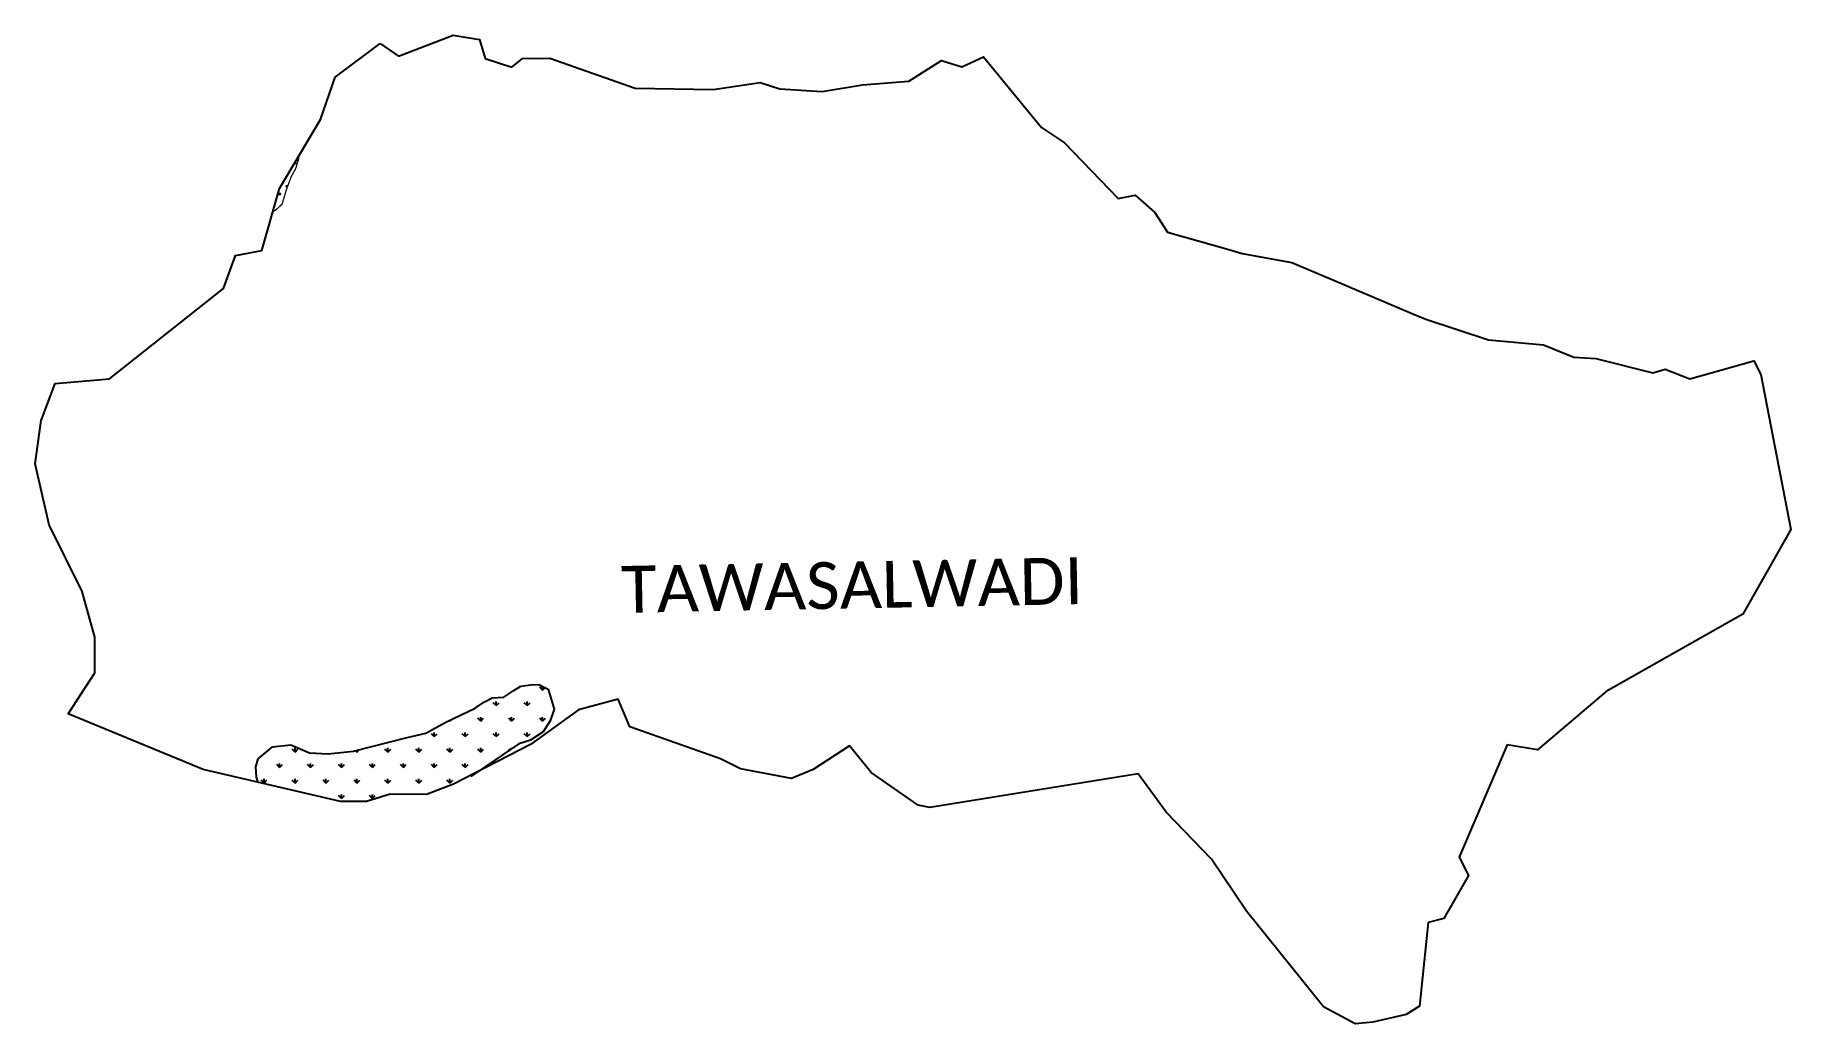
# Model space of a CAD drawing. Header units: metres. Extents: x 312772 to 316848, y 1913888 to 1916183.
import ezdxf

# ---------------------------------------------------------------- set-up
doc = ezdxf.new("R2010")
doc.units = ezdxf.units.M
doc.layers.add('MANGROOVES', color=112, linetype='Continuous')
doc.layers.add('VILLAGE NAME', color=250, linetype='Continuous')
doc.styles.get("Standard").update_dxf_attribs({"font": 'simplex.shx'})

msp = doc.modelspace()

# ---------------------------------------------------------------- hatches: boundary and pattern name
at = {"layer": 'MANGROOVES'}
h = msp.add_hatch(dxfattribs=at)
h.set_pattern_fill('GRASS', color=256)
h.paths.add_polyline_path([(313366, 1915853.9), (313376.2, 1915872.2), (313383.2, 1915894.8), (313383.3, 1915901.2), (313339.3, 1915826.9), (313324, 1915774.1), (313329.7, 1915776.2), (313344.8, 1915790.3), (313355.2, 1915824.7)])

# ---------------------------------------------------------------- linework, layer by layer
at = {"color": 3, "flags": 128}
for points in [[(313615.5, 1916134), (313741.8, 1916182.8), (313803.2, 1916172.8), (313816.8, 1916128.5), (313878.1, 1916108.5), (313903.4, 1916128.2), (313966.6, 1916129.2), (314164.4, 1916059.7), (314345.6, 1916056.6), (314454.9, 1916072.7), (314500.3, 1916058), (314598.5, 1916051.6), (314692.7, 1916067.3), (314800.2, 1916075.8), (314875.6, 1916123.8), (314922.7, 1916109.2), (314973, 1916132.6), (315107.7, 1915968.2), (315161.6, 1915932.5), (315285.7, 1915803.8), (315325.3, 1915811.7), (315371.4, 1915771.1), (315400.3, 1915725.8), (315543.3, 1915685), (315573.7, 1915676.3), (315688.9, 1915654.9), (315784.5, 1915614.6), (315970.5, 1915536.1), (316000.2, 1915523.5), (316145.6, 1915475.7), (316273.6, 1915464), (316344.1, 1915435), (316394.9, 1915431.9), (316527.1, 1915399), (316555.7, 1915407.2), (316613.4, 1915385.4), (316761.8, 1915426.9), (316777.9, 1915395), (316847.8, 1915035.7), (316736.6, 1914839.1), (316418.7, 1914659.1), (316259.2, 1914524.1), (316189.2, 1914535.7), (316077.9, 1914274.5), (316099.4, 1914232.5), (316042.1, 1914132.7), (316006.1, 1914123.5), (315985.4, 1913929.3), (315955, 1913909.7), (315877.4, 1913891.6), (315836.4, 1913887.9), (315762.6, 1913927.8), (315583.7, 1914149.4), (315502.6, 1914270.4), (315397.3, 1914379.6), (315332.8, 1914467.9), (314848.6, 1914390.1), (314821.5, 1914395.7), (314712.7, 1914471), (314661.9, 1914533.4), (314578.3, 1914478.5), (314527.3, 1914457.8), (314409.5, 1914479.7), (314363.1, 1914503.1), (314152.3, 1914577.1), (314125.2, 1914641.8), (314033.3, 1914616.8), (313921.8, 1914536.1), (313743.3, 1914444.3), (313680.6, 1914420.6), (313595.7, 1914420.9), (313541.3, 1914404.2), (313480.5, 1914404.2), (313161.6, 1914478.2), (312848.4, 1914607.6), (312910.2, 1914702.4), (312910.1, 1914785.7), (312880.8, 1914891.4), (312803.9, 1915046.5), (312771.6, 1915188), (312785.8, 1915288.7), (312818.2, 1915373.9), (312944.5, 1915385), (313208.8, 1915594.7), (313236.9, 1915671.3), (313297.6, 1915682.7), (313339.3, 1915826.9), (313434.3, 1915987.3), (313468, 1916084.9)], [(313468, 1916084.9), (313572.6, 1916163)], [(313572.6, 1916163), (313615.5, 1916134)]]:
    msp.add_lwpolyline(points, dxfattribs=at)
at = {"layer": 'MANGROOVES'}
for p, q in [((313860, 1914646.2), (313883.1, 1914661.5)), ((313883.1, 1914661.5), (313899.4, 1914672)), ((313899.4, 1914672), (313921.7, 1914675)), ((313921.7, 1914675), (313941.1, 1914675.5)), ((313941.1, 1914675.5), (313962.6, 1914665.1)), ((313962.6, 1914665.1), (313976.4, 1914618.3)), ((313725.4, 1914588.4), (313793, 1914621)), ((313793, 1914621), (313815, 1914635)), ((313815, 1914635), (313832.8, 1914645)), ((313832.8, 1914645), (313860, 1914646.2)), ((313976.4, 1914618.3), (313967.6, 1914591.6)), ((313678.5, 1914562.6), (313725.4, 1914588.4)), ((313967.6, 1914591.6), (313951.1, 1914565.6)), ((313322.6, 1914530.8), (313364.9, 1914535.6)), ((313364.9, 1914535.6), (313408.7, 1914516.7)), ((313510.5, 1914521.1), (313635.7, 1914552.4)), ((313635.7, 1914552.4), (313678.5, 1914562.6)), ((313894.3, 1914537.8), (313783, 1914462.4)), ((313921.3, 1914546.1), (313894.3, 1914537.8)), ((313951.1, 1914565.6), (313921.3, 1914546.1)), ((313284.3, 1914484.5), (313289.8, 1914502.9)), ((313289.8, 1914502.9), (313308.1, 1914518.2)), ((313308.1, 1914518.2), (313322.6, 1914530.8)), ((313408.7, 1914516.7), (313451.8, 1914514.9)), ((313451.8, 1914514.9), (313510.5, 1914521.1)), ((313285.9, 1914460.2), (313284.3, 1914484.5)), ((313289.5, 1914448.5), (313285.9, 1914460.2))]:
    msp.add_line(p, q, dxfattribs=at)
at = {"layer": 'MANGROOVES', "linetype": 'Continuous'}
for p, q in [((313949.8, 1914662.4), (313943, 1914669.2)), ((313949.8, 1914662.4), (313949.8, 1914671.3)), ((313949.8, 1914662.4), (313955.7, 1914668.4)), ((313842, 1914626.5), (313835.3, 1914633.3)), ((313842, 1914626.5), (313842, 1914636.1)), ((313842, 1914626.5), (313848.7, 1914633.3)), ((313913.8, 1914626.5), (313907.1, 1914633.3)), ((313913.8, 1914626.5), (313913.8, 1914636.1)), ((313913.8, 1914626.5), (313920.6, 1914633.3)), ((313734.2, 1914590.6), (313732.9, 1914592)), ((313734.2, 1914590.6), (313738.2, 1914594.5)), ((313734.2, 1914590.6), (313734.2, 1914592.6)), ((313806.1, 1914590.6), (313799.3, 1914597.3)), ((313806.1, 1914590.6), (313806.1, 1914600.1)), ((313806.1, 1914590.6), (313812.8, 1914597.3)), ((313877.9, 1914590.6), (313871.2, 1914597.3)), ((313877.9, 1914590.6), (313877.9, 1914600.1)), ((313877.9, 1914590.6), (313884.6, 1914597.3)), ((313949.8, 1914590.6), (313943, 1914597.3)), ((313949.8, 1914590.6), (313949.8, 1914600.1)), ((313949.8, 1914590.6), (313956.5, 1914597.3)), ((313698.3, 1914554.7), (313691.6, 1914561.4)), ((313698.3, 1914554.7), (313698.3, 1914564.2)), ((313698.3, 1914554.7), (313705, 1914561.4)), ((313770.1, 1914554.7), (313763.4, 1914561.4)), ((313770.1, 1914554.7), (313770.1, 1914564.2)), ((313770.1, 1914554.7), (313776.9, 1914561.4)), ((313842, 1914554.7), (313835.3, 1914561.4)), ((313842, 1914554.7), (313842, 1914564.2)), ((313842, 1914554.7), (313848.7, 1914561.4)), ((313913.8, 1914554.7), (313907.1, 1914561.4)), ((313913.8, 1914554.7), (313913.8, 1914564.2)), ((313913.8, 1914554.7), (313920.6, 1914561.4)), ((313375, 1914518.8), (313368.3, 1914525.5)), ((313375, 1914518.8), (313375, 1914528.3)), ((313375, 1914518.8), (313381.8, 1914525.5)), ((313518.7, 1914518.8), (313515.2, 1914522.3)), ((313518.7, 1914518.8), (313524.5, 1914524.6)), ((313518.7, 1914518.8), (313518.7, 1914523.1)), ((313590.5, 1914518.8), (313583.8, 1914525.5)), ((313590.5, 1914518.8), (313590.5, 1914528.3)), ((313590.5, 1914518.8), (313597.3, 1914525.5)), ((313662.4, 1914518.8), (313655.7, 1914525.5)), ((313662.4, 1914518.8), (313662.4, 1914528.3)), ((313662.4, 1914518.8), (313669.1, 1914525.5)), ((313734.2, 1914518.8), (313727.5, 1914525.5)), ((313734.2, 1914518.8), (313734.2, 1914528.3)), ((313734.2, 1914518.8), (313741, 1914525.5)), ((313806.1, 1914518.8), (313799.3, 1914525.5)), ((313806.1, 1914518.8), (313806.1, 1914528.3)), ((313806.1, 1914518.8), (313812.8, 1914525.5)), ((313873.2, 1914523.5), (313871.2, 1914525.5)), ((313877.9, 1914526.7), (313877.9, 1914528.3)), ((313303.2, 1914446.9), (313296.4, 1914453.7)), ((313303.2, 1914446.9), (313303.2, 1914456.4)), ((313303.2, 1914446.9), (313309.9, 1914453.7)), ((313339.1, 1914482.8), (313332.4, 1914489.6)), ((313339.1, 1914482.8), (313339.1, 1914492.4)), ((313339.1, 1914482.8), (313345.8, 1914489.6)), ((313375, 1914446.9), (313368.3, 1914453.7)), ((313375, 1914446.9), (313375, 1914456.4)), ((313375, 1914446.9), (313381.8, 1914453.7)), ((313410.9, 1914482.8), (313404.2, 1914489.6)), ((313410.9, 1914482.8), (313410.9, 1914492.4)), ((313410.9, 1914482.8), (313417.7, 1914489.6)), ((313446.9, 1914446.9), (313440.1, 1914453.7)), ((313446.9, 1914446.9), (313446.9, 1914456.4)), ((313446.9, 1914446.9), (313453.6, 1914453.7)), ((313482.8, 1914482.8), (313476, 1914489.6)), ((313482.8, 1914482.8), (313482.8, 1914492.4)), ((313482.8, 1914482.8), (313489.5, 1914489.6)), ((313518.7, 1914446.9), (313512, 1914453.7)), ((313518.7, 1914446.9), (313518.7, 1914456.4)), ((313518.7, 1914446.9), (313525.4, 1914453.7)), ((313554.6, 1914482.8), (313547.9, 1914489.6)), ((313554.6, 1914482.8), (313554.6, 1914492.4)), ((313554.6, 1914482.8), (313561.4, 1914489.6)), ((313590.5, 1914446.9), (313583.8, 1914453.7)), ((313590.5, 1914446.9), (313590.5, 1914456.4)), ((313590.5, 1914446.9), (313597.3, 1914453.7)), ((313626.5, 1914482.8), (313619.7, 1914489.6)), ((313626.5, 1914482.8), (313626.5, 1914492.4)), ((313626.5, 1914482.8), (313633.2, 1914489.6)), ((313662.4, 1914446.9), (313655.7, 1914453.7)), ((313662.4, 1914446.9), (313662.4, 1914456.4)), ((313662.4, 1914446.9), (313669.1, 1914453.7)), ((313698.3, 1914482.8), (313691.6, 1914489.6)), ((313698.3, 1914482.8), (313698.3, 1914492.4)), ((313698.3, 1914482.8), (313705, 1914489.6)), ((313734.2, 1914446.9), (313727.5, 1914453.7)), ((313734.2, 1914446.9), (313734.2, 1914456.4)), ((313734.2, 1914446.9), (313741, 1914453.7)), ((313770.1, 1914482.8), (313763.4, 1914489.6)), ((313770.1, 1914482.8), (313770.1, 1914492.4)), ((313770.1, 1914482.8), (313776.9, 1914489.6)), ((313410.9, 1914420.3), (313410.9, 1914420.5)), ((313482.8, 1914411), (313476, 1914417.7)), ((313482.8, 1914411), (313482.8, 1914420.5)), ((313482.8, 1914411), (313489.5, 1914417.7)), ((313554.6, 1914411), (313547.9, 1914417.7)), ((313554.6, 1914411), (313554.6, 1914420.5)), ((313554.6, 1914411), (313561.4, 1914417.7))]:
    msp.add_line(p, q, dxfattribs=at)
at = {"layer": 'MANGROOVES', "const_width": 3.02, "flags": 128}
msp.add_lwpolyline([(313324, 1915774.1), (313329.7, 1915776.2), (313344.8, 1915790.3), (313355.2, 1915824.7), (313366, 1915853.9), (313376.2, 1915872.2), (313383.2, 1915894.8), (313383.3, 1915901.2)], dxfattribs=at)

# ---------------------------------------------------------------- texts
at = {"layer": 'VILLAGE NAME', "insert": (314130.9, 1914950.5), "char_height": 108.748, "attachment_point": 1, "rotation": 1.1028}
msp.add_mtext_dynamic_manual_height_columns('{\\fCalibri|b0|i0|c0|p34;TAWASALWADI}', width=1571.314, gutter_width=543.7, heights=[0], dxfattribs=at)
msp.add_mtext_dynamic_manual_height_columns('{\\fCalibri|b0|i0|c0|p34;TAWASALWADI}', width=1571.314, gutter_width=543.7, heights=[0], dxfattribs=at)

doc.saveas('drawing.dxf')
